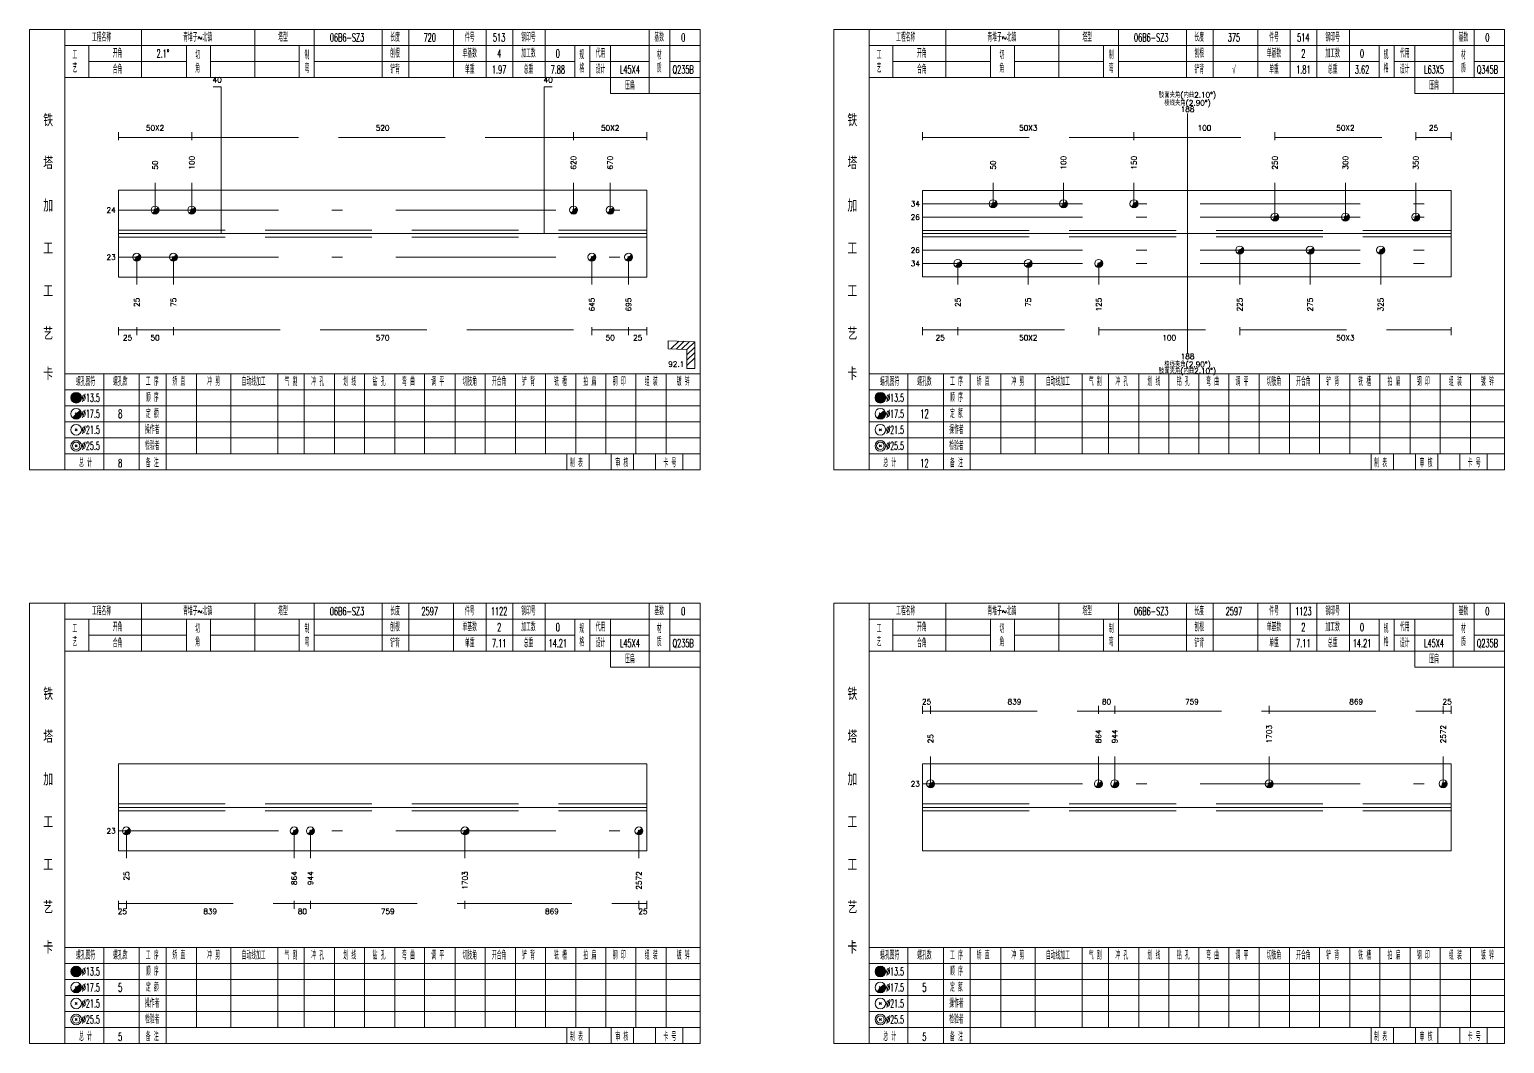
# Model space of a CAD drawing. Extents: x 0 to 30090, y 0 to 380.
# Drawn here: x 18988 to 19541, y 0 to 380 of the extents above; entities that cross this region are included whole.
import ezdxf
from ezdxf.enums import TextEntityAlignment as Align

# ---------------------------------------------------------------- set-up
doc = ezdxf.new("R2010")
doc.units = 0
doc.header["$LTSCALE"] = 20
doc.header["$MEASUREMENT"] = 0
for name, pattern in [('一点画线', [5.2, 3, -1, 0.2, -1]), ('制弯线', [5.9, 4, -0.5, 0.2, -0.5, 0.2, -0.5]), ('虚线', [2.75, 2, -0.75])]:
    doc.linetypes.add(name, pattern=pattern)
doc.layers.get('0').update_dxf_attribs({"linetype": 'CONTINUOUS', "lineweight": 25})
for name, color, linetype, lineweight in [('1', 7, 'CONTINUOUS', 25), ('2', 7, 'CONTINUOUS', 25), ('4', 7, 'CONTINUOUS', 25), ('5', 7, 'CONTINUOUS', 25)]:
    doc.layers.add(name, color=color, linetype=linetype, lineweight=lineweight)
doc.styles.get("Standard").update_dxf_attribs({"font": 'simplex', "width": 0.7, "bigfont": 'gbhzfs.shx'})

# ---------------------------------------------------------------- blocks, each defined once
blk = doc.blocks.new('孔17.5')
at = {"layer": '5', "color": 7, "linetype": 'Continuous', "lineweight": 13}
for p, q in [((-0.2, -0.2), (0.2, 0.2)), ((-0.2, 0.2), (0.2, -0.2))]:
    blk.add_line(p, q, dxfattribs=at)
blk.add_circle((0, 0), 1, dxfattribs=at)
for radius in [0.9, 0.8, 0.7, 0.6, 0.5, 0.4, 0.3, 0.2, 0.1]:
    blk.add_arc((0, 0), radius, 225, 45, dxfattribs=at)

msp = doc.modelspace()

# ---------------------------------------------------------------- linework, layer by layer
at = {"color": 190, "linetype": '制弯线', "lineweight": 13}
for q in [(19422.21, 348.5), (19422.21, 258.5)]:
    msp.add_line((19422.21, 303.5), q, dxfattribs=at)
at = {"color": 8, "linetype": '虚线', "lineweight": 9}
for p, q in [((19021.5, 338.5), (19021.5, 341.5)), ((19021.5, 339.5), (19049.01, 339.5)), ((19049.01, 338.5), (19049.01, 341.5)), ((19049.01, 338.5), (19049.01, 341.5)), ((19049.01, 339.5), (19192.09, 339.5)), ((19192.09, 338.5), (19192.09, 341.5)), ((19192.09, 338.5), (19192.09, 341.5)), ((19192.09, 339.5), (19219.6, 339.5)), ((19219.6, 338.5), (19219.6, 341.5)), ((19322.9, 338.5), (19322.9, 341.5)), ((19322.9, 339.5), (19402.14, 339.5)), ((19402.14, 338.5), (19402.14, 341.5)), ((19402.14, 338.5), (19402.14, 341.5)), ((19402.14, 339.5), (19454.97, 339.5)), ((19454.97, 338.5), (19454.97, 341.5)), ((19454.97, 338.5), (19454.97, 341.5)), ((19454.97, 339.5), (19507.79, 339.5)), ((19507.79, 338.5), (19507.79, 341.5)), ((19507.79, 338.5), (19507.79, 341.5)), ((19507.79, 339.5), (19521, 339.5)), ((19521, 338.5), (19521, 341.5)), ((19021.5, 268.5), (19021.5, 265.5)), ((19021.5, 267.5), (19028.38, 267.5)), ((19028.38, 268.5), (19028.38, 265.5)), ((19028.38, 268.5), (19028.38, 265.5)), ((19028.38, 267.5), (19042.14, 267.5)), ((19042.14, 268.5), (19042.14, 265.5)), ((19042.14, 268.5), (19042.14, 265.5)), ((19042.14, 267.5), (19198.96, 267.5)), ((19198.96, 268.5), (19198.96, 265.5)), ((19198.96, 268.5), (19198.96, 265.5)), ((19198.96, 267.5), (19212.72, 267.5)), ((19212.72, 268.5), (19212.72, 265.5)), ((19212.72, 268.5), (19212.72, 265.5)), ((19212.72, 267.5), (19219.6, 267.5)), ((19219.6, 268.5), (19219.6, 265.5)), ((19322.9, 268.5), (19322.9, 265.5)), ((19322.9, 267.5), (19336.11, 267.5)), ((19336.11, 268.5), (19336.11, 265.5)), ((19336.11, 268.5), (19336.11, 265.5)), ((19336.11, 267.5), (19388.93, 267.5)), ((19388.93, 268.5), (19388.93, 265.5)), ((19388.93, 268.5), (19388.93, 265.5)), ((19388.93, 267.5), (19441.76, 267.5)), ((19441.76, 268.5), (19441.76, 265.5)), ((19441.76, 268.5), (19441.76, 265.5)), ((19441.76, 267.5), (19521, 267.5)), ((19521, 268.5), (19521, 265.5)), ((19322.9, 123.5), (19322.9, 126.5)), ((19322.9, 124.5), (19325.9, 124.5)), ((19325.9, 123.5), (19325.9, 126.5)), ((19325.9, 123.5), (19325.9, 126.5)), ((19325.9, 124.5), (19388.81, 124.5)), ((19388.81, 123.5), (19388.81, 126.5)), ((19388.81, 123.5), (19388.81, 126.5)), ((19388.81, 124.5), (19394.91, 124.5)), ((19394.91, 123.5), (19394.91, 126.5)), ((19394.91, 123.5), (19394.91, 126.5)), ((19394.91, 124.5), (19452.81, 124.5)), ((19452.81, 123.5), (19452.81, 126.5)), ((19452.81, 123.5), (19452.81, 126.5)), ((19452.81, 124.5), (19518, 124.5)), ((19518, 123.5), (19518, 126.5)), ((19518, 123.5), (19518, 126.5)), ((19518, 124.5), (19521, 124.5)), ((19521, 123.5), (19521, 126.5)), ((19021.5, 53.5), (19021.5, 50.5)), ((19021.5, 52.5), (19024.5, 52.5)), ((19024.5, 53.5), (19024.5, 50.5)), ((19024.5, 53.5), (19024.5, 50.5)), ((19024.5, 52.5), (19087.41, 52.5)), ((19087.41, 53.5), (19087.41, 50.5)), ((19087.41, 53.5), (19087.41, 50.5)), ((19087.41, 52.5), (19093.51, 52.5)), ((19093.51, 53.5), (19093.51, 50.5)), ((19093.51, 53.5), (19093.51, 50.5)), ((19093.51, 52.5), (19151.41, 52.5)), ((19151.41, 53.5), (19151.41, 50.5)), ((19151.41, 53.5), (19151.41, 50.5)), ((19151.41, 52.5), (19216.6, 52.5)), ((19216.6, 53.5), (19216.6, 50.5)), ((19216.6, 53.5), (19216.6, 50.5)), ((19216.6, 52.5), (19219.6, 52.5)), ((19219.6, 53.5), (19219.6, 50.5))]:
    msp.add_line(p, q, dxfattribs=at)
at = {"color": 7, "linetype": 'Continuous', "lineweight": 13}
for p, q in [((19035.26, 312.33), (19035.26, 322.5)), ((19049.01, 312.33), (19049.01, 322.5)), ((19192.09, 312.33), (19192.09, 322.5)), ((19205.84, 312.33), (19205.84, 322.5)), ((19349.31, 314.69), (19349.31, 322.5)), ((19375.73, 314.69), (19375.73, 322.5)), ((19402.14, 314.69), (19402.14, 322.5)), ((19454.97, 309.69), (19454.97, 322.5)), ((19481.38, 309.69), (19481.38, 322.5)), ((19507.79, 309.69), (19507.79, 322.5)), ((19028.38, 294.67), (19028.38, 284.5)), ((19042.14, 294.67), (19042.14, 284.5)), ((19198.96, 294.67), (19198.96, 284.5)), ((19212.72, 294.67), (19212.72, 284.5)), ((19441.76, 297.31), (19441.76, 284.5)), ((19468.17, 297.31), (19468.17, 284.5)), ((19494.59, 297.31), (19494.59, 284.5)), ((19336.11, 292.31), (19336.11, 284.5)), ((19362.52, 292.31), (19362.52, 284.5)), ((19388.93, 292.31), (19388.93, 284.5)), ((19325.9, 97.33), (19325.9, 107.5)), ((19388.81, 97.33), (19388.81, 107.5)), ((19394.91, 97.33), (19394.91, 107.5)), ((19452.81, 97.33), (19452.81, 107.5)), ((19518, 97.33), (19518, 107.5)), ((19024.5, 79.67), (19024.5, 69.5)), ((19087.41, 79.67), (19087.41, 69.5)), ((19093.51, 79.67), (19093.51, 69.5)), ((19151.41, 79.67), (19151.41, 69.5)), ((19216.6, 79.67), (19216.6, 69.5))]:
    msp.add_line(p, q, dxfattribs=at)
at = {"color": 7, "linetype": 'Continuous', "lineweight": 18}
for p, q in [((19021.5, 319.83), (19021.5, 287.17)), ((19021.5, 319.83), (19219.6, 319.83)), ((19219.6, 319.83), (19219.6, 287.17)), ((19322.9, 319.69), (19322.9, 287.31)), ((19322.9, 319.69), (19521, 319.69)), ((19521, 319.69), (19521, 287.31)), ((19021.5, 303.5), (19219.6, 303.5)), ((19322.9, 303.5), (19521, 303.5)), ((19021.5, 104.83), (19021.5, 72.17)), ((19021.5, 104.83), (19219.6, 104.83)), ((19219.6, 104.83), (19219.6, 72.17)), ((19322.9, 104.83), (19322.9, 72.17)), ((19322.9, 104.83), (19521, 104.83)), ((19521, 104.83), (19521, 72.17)), ((19021.5, 88.5), (19219.6, 88.5)), ((19322.9, 88.5), (19521, 88.5))]:
    msp.add_line(p, q, dxfattribs=at)
at = {"color": 3, "linetype": '一点画线', "lineweight": 13}
for p, q in [((19021.5, 312.33), (19219.6, 312.33)), ((19322.9, 314.69), (19521, 314.69)), ((19322.9, 309.69), (19521, 309.69)), ((19021.5, 294.67), (19219.6, 294.67)), ((19322.9, 297.31), (19521, 297.31)), ((19322.9, 292.31), (19521, 292.31)), ((19322.9, 97.33), (19521, 97.33)), ((19021.5, 79.67), (19219.6, 79.67))]:
    msp.add_line(p, q, dxfattribs=at)
at = {"color": 1, "linetype": '虚线', "lineweight": 18}
for p, q in [((19021.5, 304.83), (19219.6, 304.83)), ((19322.9, 304.69), (19521, 304.69)), ((19021.5, 302.17), (19219.6, 302.17)), ((19322.9, 302.31), (19521, 302.31)), ((19021.5, 89.83), (19219.6, 89.83)), ((19322.9, 89.83), (19521, 89.83)), ((19021.5, 87.17), (19219.6, 87.17)), ((19322.9, 87.17), (19521, 87.17))]:
    msp.add_line(p, q, dxfattribs=at)
at = {"layer": '1', "color": 7, "linetype": 'Continuous', "lineweight": 18}
for p, q in [((19021.5, 287.17), (19219.6, 287.17)), ((19322.9, 287.31), (19521, 287.31)), ((19021.5, 72.17), (19219.6, 72.17)), ((19322.9, 72.17), (19521, 72.17))]:
    msp.add_line(p, q, dxfattribs=at)
at = {"layer": '2', "color": 7, "linetype": 'Continuous', "lineweight": 13}
for p, q in [((19060.02, 358.5), (19057.02, 358.5)), ((19060.02, 303.5), (19060.02, 358.5)), ((19181.08, 303.5), (19181.08, 358.5)), ((19181.08, 358.5), (19184.08, 358.5)), ((19227.61, 263.37), (19227.5, 260.37)), ((19227.5, 260.37), (19234.6, 260.11)), ((19237.6, 263), (19227.61, 263.37)), ((19228.6, 260.33), (19231.6, 263.22)), ((19230.6, 260.25), (19233.6, 263.15)), ((19232.6, 260.18), (19235.6, 263.07)), ((19234.6, 260.11), (19237.6, 263)), ((19234.6, 258.11), (19237.6, 261)), ((19234.6, 260.11), (19234.6, 253)), ((19237.6, 253), (19237.6, 263)), ((19234.6, 256.11), (19237.6, 259)), ((19234.6, 254.11), (19237.6, 257)), ((19234.6, 253), (19237.6, 253))]:
    msp.add_line(p, q, dxfattribs=at)
at = {"layer": '4', "color": 1, "linetype": 'Continuous', "lineweight": 18}
for p, q in [((19001.5, 215), (19001.5, 380)), ((19030.2, 362), (19030.2, 380)), ((19072.6, 362), (19072.6, 380)), ((19094.9, 362), (19094.9, 380)), ((19120.4, 362), (19120.4, 380)), ((19130.4, 362), (19130.4, 380)), ((19147.1, 362), (19147.1, 380)), ((19159.3, 362), (19159.3, 380)), ((19169.3, 362), (19169.3, 380)), ((19181.5, 362), (19181.5, 380)), ((19220.4, 356), (19220.4, 380)), ((19228.2, 362), (19228.2, 380)), ((19302.9, 215), (19302.9, 380)), ((19331.6, 362), (19331.6, 380)), ((19374, 362), (19374, 380)), ((19396.3, 362), (19396.3, 380)), ((19421.8, 362), (19421.8, 380)), ((19431.8, 362), (19431.8, 380)), ((19448.5, 362), (19448.5, 380)), ((19460.7, 362), (19460.7, 380)), ((19470.7, 362), (19470.7, 380)), ((19482.9, 362), (19482.9, 380)), ((19521.8, 356), (19521.8, 380)), ((19529.6, 362), (19529.6, 380)), ((19001.5, 374), (19239.6, 374)), ((19010.4, 362), (19010.4, 374)), ((19047, 362), (19047, 374)), ((19056, 362), (19056, 374)), ((19089.3, 362), (19089.3, 374)), ((19192.6, 362), (19192.6, 374)), ((19198.2, 362), (19198.2, 374)), ((19206, 356), (19206, 374)), ((19302.9, 374), (19541, 374)), ((19311.8, 362), (19311.8, 374)), ((19348.4, 362), (19348.4, 374)), ((19357.4, 362), (19357.4, 374)), ((19390.7, 362), (19390.7, 374)), ((19494, 362), (19494, 374)), ((19499.6, 362), (19499.6, 374)), ((19507.4, 356), (19507.4, 374)), ((19010.4, 368), (19047, 368)), ((19056, 368), (19089.3, 368)), ((19094.9, 368), (19192.6, 368)), ((19198.2, 368), (19220.4, 368)), ((19228.2, 368), (19239.6, 368)), ((19311.8, 368), (19348.4, 368)), ((19357.4, 368), (19390.7, 368)), ((19396.3, 368), (19494, 368)), ((19499.6, 368), (19521.8, 368)), ((19529.6, 368), (19541, 368)), ((19001.5, 362), (19239.6, 362)), ((19302.9, 362), (19541, 362)), ((19206, 356), (19239.6, 356)), ((19507.4, 356), (19541, 356)), ((19001.5, 251), (19239.6, 251)), ((19016, 215), (19016, 251)), ((19029.3, 215), (19029.3, 251)), ((19039.4, 215), (19039.4, 251)), ((19050.8, 221), (19050.8, 251)), ((19063.7, 221), (19063.7, 251)), ((19081.3, 221), (19081.3, 251)), ((19091.2, 221), (19091.2, 251)), ((19102.5, 221), (19102.5, 251)), ((19113.8, 221), (19113.8, 251)), ((19125.1, 221), (19125.1, 251)), ((19136.3, 221), (19136.3, 251)), ((19147.7, 221), (19147.7, 251)), ((19159, 221), (19159, 251)), ((19170.3, 221), (19170.3, 251)), ((19181.6, 221), (19181.6, 251)), ((19192.9, 221), (19192.9, 251)), ((19204.2, 221), (19204.2, 251)), ((19215.5, 221), (19215.5, 251)), ((19226.8, 221), (19226.8, 251)), ((19302.9, 251), (19541, 251)), ((19317.4, 215), (19317.4, 251)), ((19330.7, 215), (19330.7, 251)), ((19340.8, 215), (19340.8, 251)), ((19352.2, 221), (19352.2, 251)), ((19365.1, 221), (19365.1, 251)), ((19382.7, 221), (19382.7, 251)), ((19392.6, 221), (19392.6, 251)), ((19403.9, 221), (19403.9, 251)), ((19415.2, 221), (19415.2, 251)), ((19426.5, 221), (19426.5, 251)), ((19437.7, 221), (19437.7, 251)), ((19449.1, 221), (19449.1, 251)), ((19460.4, 221), (19460.4, 251)), ((19471.7, 221), (19471.7, 251)), ((19483, 221), (19483, 251)), ((19494.3, 221), (19494.3, 251)), ((19505.6, 221), (19505.6, 251)), ((19516.9, 221), (19516.9, 251)), ((19528.2, 221), (19528.2, 251)), ((19001.5, 245), (19239.6, 245)), ((19302.9, 245), (19541, 245)), ((19001.5, 239), (19239.6, 239)), ((19302.9, 239), (19541, 239)), ((19001.5, 233), (19239.6, 233)), ((19302.9, 233), (19541, 233)), ((19001.5, 227), (19239.6, 227)), ((19302.9, 227), (19541, 227)), ((19001.5, 221), (19239.6, 221)), ((19189.6, 215), (19189.6, 221)), ((19198, 215), (19198, 221)), ((19206.2, 215), (19206.2, 221)), ((19214.6, 215), (19214.6, 221)), ((19222.8, 215), (19222.8, 221)), ((19233.1, 215), (19233.1, 221)), ((19302.9, 221), (19541, 221)), ((19491, 215), (19491, 221)), ((19499.4, 215), (19499.4, 221)), ((19507.6, 215), (19507.6, 221)), ((19516, 215), (19516, 221)), ((19524.2, 215), (19524.2, 221)), ((19534.5, 215), (19534.5, 221)), ((19001.5, 0), (19001.5, 165)), ((19030.2, 147), (19030.2, 165)), ((19072.6, 147), (19072.6, 165)), ((19094.9, 147), (19094.9, 165)), ((19120.4, 147), (19120.4, 165)), ((19130.4, 147), (19130.4, 165)), ((19147.1, 147), (19147.1, 165)), ((19159.3, 147), (19159.3, 165)), ((19169.3, 147), (19169.3, 165)), ((19181.5, 147), (19181.5, 165)), ((19220.4, 141), (19220.4, 165)), ((19228.2, 147), (19228.2, 165)), ((19302.9, 0), (19302.9, 165)), ((19331.6, 147), (19331.6, 165)), ((19374, 147), (19374, 165)), ((19396.3, 147), (19396.3, 165)), ((19421.8, 147), (19421.8, 165)), ((19431.8, 147), (19431.8, 165)), ((19448.5, 147), (19448.5, 165)), ((19460.7, 147), (19460.7, 165)), ((19470.7, 147), (19470.7, 165)), ((19482.9, 147), (19482.9, 165)), ((19521.8, 141), (19521.8, 165)), ((19529.6, 147), (19529.6, 165)), ((19001.5, 159), (19239.6, 159)), ((19010.4, 147), (19010.4, 159)), ((19047, 147), (19047, 159)), ((19056, 147), (19056, 159)), ((19089.3, 147), (19089.3, 159)), ((19192.6, 147), (19192.6, 159)), ((19198.2, 147), (19198.2, 159)), ((19206, 141), (19206, 159)), ((19302.9, 159), (19541, 159)), ((19311.8, 147), (19311.8, 159)), ((19348.4, 147), (19348.4, 159)), ((19357.4, 147), (19357.4, 159)), ((19390.7, 147), (19390.7, 159)), ((19494, 147), (19494, 159)), ((19499.6, 147), (19499.6, 159)), ((19507.4, 141), (19507.4, 159)), ((19010.4, 153), (19047, 153)), ((19056, 153), (19089.3, 153)), ((19094.9, 153), (19192.6, 153)), ((19198.2, 153), (19220.4, 153)), ((19228.2, 153), (19239.6, 153)), ((19311.8, 153), (19348.4, 153)), ((19357.4, 153), (19390.7, 153)), ((19396.3, 153), (19494, 153)), ((19499.6, 153), (19521.8, 153)), ((19529.6, 153), (19541, 153)), ((19001.5, 147), (19239.6, 147)), ((19302.9, 147), (19541, 147)), ((19206, 141), (19239.6, 141)), ((19507.4, 141), (19541, 141)), ((19001.5, 36), (19239.6, 36)), ((19016, 0), (19016, 36)), ((19029.3, 0), (19029.3, 36)), ((19039.4, 0), (19039.4, 36)), ((19050.8, 6), (19050.8, 36)), ((19063.7, 6), (19063.7, 36)), ((19081.3, 6), (19081.3, 36)), ((19091.2, 6), (19091.2, 36)), ((19102.5, 6), (19102.5, 36)), ((19113.8, 6), (19113.8, 36)), ((19125.1, 6), (19125.1, 36)), ((19136.3, 6), (19136.3, 36)), ((19147.7, 6), (19147.7, 36)), ((19159, 6), (19159, 36)), ((19170.3, 6), (19170.3, 36)), ((19181.6, 6), (19181.6, 36)), ((19192.9, 6), (19192.9, 36)), ((19204.2, 6), (19204.2, 36)), ((19215.5, 6), (19215.5, 36)), ((19226.8, 6), (19226.8, 36)), ((19302.9, 36), (19541, 36)), ((19317.4, 0), (19317.4, 36)), ((19330.7, 0), (19330.7, 36)), ((19340.8, 0), (19340.8, 36)), ((19352.2, 6), (19352.2, 36)), ((19365.1, 6), (19365.1, 36)), ((19382.7, 6), (19382.7, 36)), ((19392.6, 6), (19392.6, 36)), ((19403.9, 6), (19403.9, 36)), ((19415.2, 6), (19415.2, 36)), ((19426.5, 6), (19426.5, 36)), ((19437.7, 6), (19437.7, 36)), ((19449.1, 6), (19449.1, 36)), ((19460.4, 6), (19460.4, 36)), ((19471.7, 6), (19471.7, 36)), ((19483, 6), (19483, 36)), ((19494.3, 6), (19494.3, 36)), ((19505.6, 6), (19505.6, 36)), ((19516.9, 6), (19516.9, 36)), ((19528.2, 6), (19528.2, 36)), ((19001.5, 30), (19239.6, 30)), ((19302.9, 30), (19541, 30)), ((19001.5, 24), (19239.6, 24)), ((19302.9, 24), (19541, 24)), ((19001.5, 18), (19239.6, 18)), ((19302.9, 18), (19541, 18)), ((19001.5, 12), (19239.6, 12)), ((19302.9, 12), (19541, 12)), ((19001.5, 6), (19239.6, 6)), ((19189.6, 0), (19189.6, 6)), ((19198, 0), (19198, 6)), ((19206.2, 0), (19206.2, 6)), ((19214.6, 0), (19214.6, 6)), ((19222.8, 0), (19222.8, 6)), ((19233.1, 0), (19233.1, 6)), ((19302.9, 6), (19541, 6)), ((19491, 0), (19491, 6)), ((19499.4, 0), (19499.4, 6)), ((19507.6, 0), (19507.6, 6)), ((19516, 0), (19516, 6)), ((19524.2, 0), (19524.2, 6)), ((19534.5, 0), (19534.5, 6))]:
    msp.add_line(p, q, dxfattribs=at)
at = {"layer": '4', "color": 7, "linetype": 'Continuous', "lineweight": 13}
for p, q in [((19005.5, 241.8), (19005.9, 242.2)), ((19005.9, 241.8), (19005.5, 242.2)), ((19306.9, 241.8), (19307.3, 242.2)), ((19307.3, 241.8), (19306.9, 242.2)), ((19005.3, 235.6), (19006.1, 236.4)), ((19005.3, 236.4), (19006.1, 235.6)), ((19306.7, 235.6), (19307.5, 236.4)), ((19306.7, 236.4), (19307.5, 235.6)), ((19005.3, 229.6), (19006.1, 230.4)), ((19005.3, 230.4), (19006.1, 229.6)), ((19306.7, 229.6), (19307.5, 230.4)), ((19306.7, 230.4), (19307.5, 229.6)), ((19005.3, 223.6), (19006.1, 224.4)), ((19005.3, 224.4), (19006.1, 223.6)), ((19306.7, 223.6), (19307.5, 224.4)), ((19306.7, 224.4), (19307.5, 223.6)), ((19005.5, 26.8), (19005.9, 27.2)), ((19005.9, 26.8), (19005.5, 27.2)), ((19306.9, 26.8), (19307.3, 27.2)), ((19307.3, 26.8), (19306.9, 27.2)), ((19005.3, 20.6), (19006.1, 21.4)), ((19005.3, 21.4), (19006.1, 20.6)), ((19306.7, 20.6), (19307.5, 21.4)), ((19306.7, 21.4), (19307.5, 20.6)), ((19005.3, 14.6), (19006.1, 15.4)), ((19005.3, 15.4), (19006.1, 14.6)), ((19306.7, 14.6), (19307.5, 15.4)), ((19306.7, 15.4), (19307.5, 14.6)), ((19005.3, 8.6), (19006.1, 9.4)), ((19005.3, 9.4), (19006.1, 8.6)), ((19306.7, 8.6), (19307.5, 9.4)), ((19306.7, 9.4), (19307.5, 8.6))]:
    msp.add_line(p, q, dxfattribs=at)
at = {"layer": '4', "color": 1, "linetype": 'Continuous', "lineweight": 18}
for points in [[(18988.2, 380), (18988.2, 215), (19239.6, 215), (19239.6, 380)], [(19289.6, 380), (19289.6, 215), (19541, 215), (19541, 380)], [(18988.2, 165), (18988.2, 0), (19239.6, 0), (19239.6, 165)], [(19289.6, 165), (19289.6, 0), (19541, 0), (19541, 165)]]:
    msp.add_lwpolyline(points, close=True, dxfattribs=at)
at = {"layer": '4', "color": 7, "linetype": 'Continuous', "lineweight": 13}
for centre, radius in [((19005.7, 242), 2), ((19005.7, 242), 1.8), ((19005.7, 242), 1.6), ((19005.7, 242), 1.4), ((19307.1, 242), 2), ((19307.1, 242), 1.8), ((19307.1, 242), 1.6), ((19307.1, 242), 1.4), ((19005.7, 236), 2), ((19005.7, 242), 1.2), ((19005.7, 242), 1), ((19005.7, 242), 0.8), ((19005.7, 242), 0.6), ((19005.7, 242), 0.4), ((19005.7, 242), 0.2), ((19307.1, 236), 2), ((19307.1, 242), 1.2), ((19307.1, 242), 1), ((19307.1, 242), 0.8), ((19307.1, 242), 0.6), ((19307.1, 242), 0.4), ((19307.1, 242), 0.2), ((19005.7, 230), 2), ((19307.1, 230), 2), ((19005.7, 224), 2), ((19005.7, 224), 1.4), ((19307.1, 224), 2), ((19307.1, 224), 1.4), ((19005.7, 27), 2), ((19005.7, 27), 1.8), ((19005.7, 27), 1.6), ((19005.7, 27), 1.4), ((19005.7, 27), 1.2), ((19005.7, 27), 1), ((19005.7, 27), 0.8), ((19307.1, 27), 2), ((19307.1, 27), 1.8), ((19307.1, 27), 1.6), ((19307.1, 27), 1.4), ((19307.1, 27), 1.2), ((19307.1, 27), 1), ((19307.1, 27), 0.8), ((19005.7, 21), 2), ((19005.7, 27), 0.6), ((19005.7, 27), 0.4), ((19005.7, 27), 0.2), ((19307.1, 21), 2), ((19307.1, 27), 0.6), ((19307.1, 27), 0.4), ((19307.1, 27), 0.2), ((19005.7, 15), 2), ((19307.1, 15), 2), ((19005.7, 9), 2), ((19005.7, 9), 1.4), ((19307.1, 9), 2), ((19307.1, 9), 1.4)]:
    msp.add_circle(centre, radius, dxfattribs=at)
for centre, radius in [((19005.7, 236), 1.8), ((19005.7, 236), 1.6), ((19005.7, 236), 1.4), ((19005.7, 236), 1.2), ((19005.7, 236), 1), ((19005.7, 236), 0.8), ((19005.7, 236), 0.6), ((19005.7, 236), 0.4), ((19005.7, 236), 0.2), ((19307.1, 236), 1.8), ((19307.1, 236), 1.6), ((19307.1, 236), 1.4), ((19307.1, 236), 1.2), ((19307.1, 236), 1), ((19307.1, 236), 0.8), ((19307.1, 236), 0.6), ((19307.1, 236), 0.4), ((19307.1, 236), 0.2), ((19005.7, 21), 1.8), ((19005.7, 21), 1.6), ((19307.1, 21), 1.8), ((19307.1, 21), 1.6), ((19005.7, 21), 1.4), ((19005.7, 21), 1.2), ((19005.7, 21), 1), ((19005.7, 21), 0.8), ((19005.7, 21), 0.6), ((19005.7, 21), 0.4), ((19005.7, 21), 0.2), ((19307.1, 21), 1.4), ((19307.1, 21), 1.2), ((19307.1, 21), 1), ((19307.1, 21), 0.8), ((19307.1, 21), 0.6), ((19307.1, 21), 0.4), ((19307.1, 21), 0.2)]:
    msp.add_arc(centre, radius, 225, 45, dxfattribs=at)

# ---------------------------------------------------------------- block references
at = {"color": 7, "linetype": 'Continuous', "lineweight": 13, "xscale": 1.5, "yscale": 1.5, "zscale": 1.5}
for p in [(19349.31, 314.69), (19375.73, 314.69), (19402.14, 314.69), (19035.26, 312.33), (19049.01, 312.33), (19192.09, 312.33), (19205.84, 312.33), (19454.97, 309.69), (19481.38, 309.69), (19507.79, 309.69), (19325.9, 97.33), (19388.81, 97.33), (19394.91, 97.33), (19452.81, 97.33), (19518, 97.33)]:
    msp.add_blockref('孔17.5', p, dxfattribs=at)
at = {"layer": '1', "color": 7, "linetype": 'Continuous', "lineweight": 13, "xscale": 1.5, "yscale": 1.5, "zscale": 1.5}
for p in [(19441.76, 297.31), (19468.17, 297.31), (19494.59, 297.31), (19028.38, 294.67), (19042.14, 294.67), (19198.96, 294.67), (19212.72, 294.67), (19336.11, 292.31), (19362.52, 292.31), (19388.93, 292.31), (19024.5, 79.67), (19087.41, 79.67), (19093.51, 79.67), (19151.41, 79.67), (19216.6, 79.67)]:
    msp.add_blockref('孔17.5', p, dxfattribs=at)

# ---------------------------------------------------------------- texts
at = {"color": 7, "linetype": 'Continuous', "lineweight": 13}
for s, p in [('肢面夹角(内曲2.10%%d)', (19422.21, 356.5)), ('188', (19422.21, 258.5))]:
    msp.add_text(s, height=2, dxfattribs=at).set_placement(p, align=Align.TOP_CENTER)
for p in [(19422.21, 352.5), (19422.21, 254.5)]:
    msp.add_text('棱线夹角(2.90%%d)', height=2, dxfattribs=at).set_placement(p, align=Align.MIDDLE_CENTER)
for s, p in [('188', (19422.21, 348.5)), ('肢面夹角(内曲2.10%%d)', (19422.21, 250.5))]:
    msp.add_text(s, height=2, dxfattribs=at).set_placement(p, align=Align.BOTTOM_CENTER)
at = {"color": 8, "linetype": 'Continuous', "lineweight": 9}
for s, p in [('50X2', (19035.26, 341.5)), ('520', (19120.55, 341.5)), ('50X2', (19205.84, 341.5)), ('50X3', (19362.52, 341.5)), ('100', (19428.55, 341.5)), ('50X2', (19481.38, 341.5)), ('25', (19514.4, 341.5)), ('25', (19324.4, 126.5)), ('839', (19357.35, 126.5)), ('80', (19391.86, 126.5)), ('759', (19423.86, 126.5)), ('869', (19485.4, 126.5)), ('25', (19519.5, 126.5))]:
    msp.add_text(s, height=2, dxfattribs=at).set_placement(p, align=Align.BOTTOM_CENTER)
at = {"color": 7, "linetype": 'Continuous', "lineweight": 13}
for s, p in [('100', (19049.01, 327.5)), ('620', (19192.09, 327.5)), ('670', (19205.84, 327.5)), ('100', (19375.73, 327.5)), ('150', (19402.14, 327.5)), ('250', (19454.97, 327.5)), ('300', (19481.38, 327.5)), ('350', (19507.79, 327.5)), ('50', (19035.26, 327.5)), ('50', (19349.31, 327.5)), ('864', (19388.81, 112.5)), ('944', (19394.91, 112.5)), ('1703', (19452.81, 112.5)), ('2572', (19518, 112.5)), ('25', (19325.9, 112.5))]:
    msp.add_text(s, height=2, rotation=90, dxfattribs=at).set_placement(p, align=Align.MIDDLE_LEFT)
for s, p in [('34', (19321.9, 314.69)), ('24', (19020.5, 312.33)), ('26', (19321.9, 309.69)), ('23', (19020.5, 294.67)), ('26', (19321.9, 297.31)), ('34', (19321.9, 292.31)), ('23', (19321.9, 97.33)), ('23', (19020.5, 79.67))]:
    msp.add_text(s, height=2, dxfattribs=at).set_placement(p, align=Align.MIDDLE_RIGHT)
at = {"color": 8, "linetype": 'Continuous', "lineweight": 9}
for s, p in [('25', (19024.94, 265.5)), ('50', (19035.26, 265.5)), ('570', (19120.55, 265.5)), ('50', (19205.84, 265.5)), ('25', (19216.16, 265.5)), ('25', (19329.5, 265.5)), ('50X2', (19362.52, 265.5)), ('100', (19415.35, 265.5)), ('50X3', (19481.38, 265.5)), ('25', (19023, 50.5)), ('839', (19055.95, 50.5)), ('80', (19090.46, 50.5)), ('759', (19122.46, 50.5)), ('869', (19184, 50.5)), ('25', (19218.1, 50.5))]:
    msp.add_text(s, height=2, dxfattribs=at).set_placement(p, align=Align.TOP_CENTER)
at = {"layer": '1', "color": 7, "linetype": 'Continuous', "lineweight": 13}
for s, p in [('25', (19028.38, 279.5)), ('75', (19042.14, 279.5)), ('645', (19198.96, 279.5)), ('695', (19212.72, 279.5)), ('25', (19336.11, 279.5)), ('75', (19362.52, 279.5)), ('125', (19388.93, 279.5)), ('225', (19441.76, 279.5)), ('275', (19468.17, 279.5)), ('325', (19494.59, 279.5)), ('25', (19024.5, 64.5)), ('864', (19087.41, 64.5)), ('944', (19093.51, 64.5)), ('1703', (19151.41, 64.5)), ('2572', (19216.6, 64.5))]:
    msp.add_text(s, height=2, rotation=90, dxfattribs=at).set_placement(p, align=Align.MIDDLE_RIGHT)
at = {"layer": '2', "color": 7, "linetype": 'Continuous', "lineweight": 13}
for p in [(19058.52, 359.5), (19182.58, 359.5)]:
    msp.add_text('40', height=2, dxfattribs=at).set_placement(p, align=Align.BOTTOM_CENTER)
msp.add_text('92.1', height=2, dxfattribs=at).set_placement((19233.6, 253), align=Align.BOTTOM_RIGHT)
at = {"layer": '4', "color": 1, "linetype": 'Continuous', "lineweight": 13}
for s, height, width, p in [('工程名称', 3, 0.6, (19015.2, 377)), ('青堆子~北镇', 3, 0.6, (19051.2, 377)), ('塔型', 3, 0.6, (19083.2, 377)), ('06B6-SZ3', 3, 0.6, (19107.2, 377)), ('长度', 3, 0.6, (19125.2, 377)), ('720', 3, 0.6, (19138.2, 377)), ('件号', 3, 0.6, (19153.2, 377)), ('513', 3, 0.6, (19164.2, 377)), ('钢印号', 3, 0.6, (19175.2, 377)), ('基数', 3, 0.6, (19224.2, 377)), ('0', 3, 0.6, (19233.2, 377)), ('工程名称', 3, 0.6, (19316.6, 377)), ('青堆子~北镇', 3, 0.6, (19352.6, 377)), ('塔型', 3, 0.6, (19384.6, 377)), ('06B6-SZ3', 3, 0.6, (19408.6, 377)), ('长度', 3, 0.6, (19426.6, 377)), ('375', 3, 0.6, (19439.6, 377)), ('件号', 3, 0.6, (19454.6, 377)), ('514', 3, 0.6, (19465.6, 377)), ('钢印号', 3, 0.6, (19476.6, 377)), ('基数', 3, 0.6, (19525.6, 377)), ('0', 3, 0.6, (19534.6, 377)), ('工', 3, 0.6, (19005.2, 370.4)), ('开角', 3, 0.6, (19021.2, 371)), ('2.1%%d', 3, 0.6, (19038.2, 371)), ('切', 3, 0.6, (19051.2, 370.4)), ('制', 3, 0.6, (19092.2, 370.4)), ('刨根', 3, 0.6, (19125.2, 371)), ('单基数', 3, 0.6, (19153.2, 371)), ('4', 3, 0.6, (19164.2, 371)), ('加工数', 3, 0.6, (19175.2, 371)), ('0', 3, 0.6, (19186.2, 371)), ('规', 3, 0.6, (19195.2, 370.4)), ('代用', 3, 0.6, (19202.2, 371)), ('材', 3, 0.6, (19224.2, 370.4)), ('工', 3, 0.6, (19306.6, 370.4)), ('开角', 3, 0.6, (19322.6, 371)), ('切', 3, 0.6, (19352.6, 370.4)), ('制', 3, 0.6, (19393.6, 370.4)), ('刨根', 3, 0.6, (19426.6, 371)), ('单基数', 3, 0.6, (19454.6, 371)), ('2', 3, 0.6, (19465.6, 371)), ('加工数', 3, 0.6, (19476.6, 371)), ('0', 3, 0.6, (19487.6, 371)), ('规', 3, 0.6, (19496.6, 370.4)), ('代用', 3, 0.6, (19503.6, 371)), ('材', 3, 0.6, (19525.6, 370.4)), ('艺', 3, 0.6, (19005.2, 365.4)), ('合角', 3, 0.6, (19021.2, 365)), ('角', 3, 0.6, (19051.2, 365.4)), ('弯', 3, 0.6, (19092.2, 365.4)), ('铲背', 3, 0.6, (19125.2, 365)), ('单重', 3, 0.6, (19153.2, 365)), ('1.97', 3, 0.6, (19164.2, 365)), ('总重', 3, 0.6, (19175.2, 365)), ('7.88', 3, 0.6, (19186.2, 365)), ('格', 3, 0.6, (19195.2, 365.4)), ('设计', 3, 0.6, (19202.2, 365)), ('L45X4', 3, 0.6, (19213.2, 365)), ('质', 3, 0.6, (19224.2, 365.4)), ('Q235B', 3, 0.6, (19233.2, 365)), ('艺', 3, 0.6, (19306.6, 365.4)), ('合角', 3, 0.6, (19322.6, 365)), ('角', 3, 0.6, (19352.6, 365.4)), ('弯', 3, 0.6, (19393.6, 365.4)), ('铲背', 3, 0.6, (19426.6, 365)), ('√', 3, 0.6, (19439.6, 365)), ('单重', 3, 0.6, (19454.6, 365)), ('1.81', 3, 0.6, (19465.6, 365)), ('总重', 3, 0.6, (19476.6, 365)), ('3.62', 3, 0.6, (19487.6, 365)), ('格', 3, 0.6, (19496.6, 365.4)), ('设计', 3, 0.6, (19503.6, 365)), ('L63X5', 3, 0.6, (19514.6, 365)), ('质', 3, 0.6, (19525.6, 365.4)), ('Q345B', 3, 0.6, (19534.6, 365)), ('压扁', 3, 0.6, (19213.2, 359)), ('压扁', 3, 0.6, (19514.6, 359)), ('铁', 4.6, 0.8, (18995.2, 346)), ('铁', 4.6, 0.8, (19296.6, 346)), ('塔', 4.6, 0.8, (18995.2, 330)), ('塔', 4.6, 0.8, (19296.6, 330)), ('加', 4.6, 0.8, (18995.2, 314)), ('加', 4.6, 0.8, (19296.6, 314)), ('工', 4.6, 0.8, (18995.2, 298)), ('工', 4.6, 0.8, (19296.6, 298)), ('工', 4.6, 0.8, (18995.2, 282)), ('工', 4.6, 0.8, (19296.6, 282)), ('艺', 4.6, 0.8, (18995.2, 266)), ('艺', 4.6, 0.8, (19296.6, 266)), ('卡', 4.6, 0.8, (18995.2, 251)), ('螺孔图符', 3, 0.6, (19009.2, 248)), ('螺孔数', 3, 0.6, (19022.2, 248)), ('工 序', 3, 0.6, (19034.2, 248)), ('矫 直', 3, 0.6, (19044.2, 248)), ('冲 剪', 3, 0.6, (19057.2, 248)), ('自动线加工', 3, 0.6, (19072.2, 248)), ('气 割', 3, 0.6, (19086.2, 248)), ('冲 孔', 3, 0.6, (19096.2, 248)), ('划 线', 3, 0.6, (19108.2, 248)), ('钻 孔', 3, 0.6, (19119.2, 248)), ('弯 曲', 3, 0.6, (19130.2, 248)), ('调 平', 3, 0.6, (19141.2, 248)), ('切肢角', 3, 0.6, (19153.2, 248)), ('开合角', 3, 0.6, (19164.2, 248)), ('铲 背', 3, 0.6, (19175.2, 248)), ('铣 槽', 3, 0.6, (19187.2, 248)), ('拍 扁', 3, 0.6, (19198.2, 248)), ('钢 印', 3, 0.6, (19209.2, 248)), ('组 装', 3, 0.6, (19221.2, 248)), ('镀 锌', 3, 0.6, (19233.2, 248)), ('卡', 4.6, 0.8, (19296.6, 251)), ('螺孔图符', 3, 0.6, (19310.6, 248)), ('螺孔数', 3, 0.6, (19323.6, 248)), ('工 序', 3, 0.6, (19335.6, 248)), ('矫 直', 3, 0.6, (19345.6, 248)), ('冲 剪', 3, 0.6, (19358.6, 248)), ('自动线加工', 3, 0.6, (19373.6, 248)), ('气 割', 3, 0.6, (19387.6, 248)), ('冲 孔', 3, 0.6, (19397.6, 248)), ('划 线', 3, 0.6, (19409.6, 248)), ('钻 孔', 3, 0.6, (19420.6, 248)), ('弯 曲', 3, 0.6, (19431.6, 248)), ('调 平', 3, 0.6, (19442.6, 248)), ('切肢角', 3, 0.6, (19454.6, 248)), ('开合角', 3, 0.6, (19465.6, 248)), ('铲 背', 3, 0.6, (19476.6, 248)), ('铣 槽', 3, 0.6, (19488.6, 248)), ('拍 扁', 3, 0.6, (19499.6, 248)), ('钢 印', 3, 0.6, (19510.6, 248)), ('组 装', 3, 0.6, (19522.6, 248)), ('镀 锌', 3, 0.6, (19534.6, 248)), ('%%C13.5', 3, 0.5, (19011.2, 242)), ('顺 序', 3, 0.6, (19034.2, 242)), ('%%C13.5', 3, 0.5, (19312.6, 242)), ('顺 序', 3, 0.6, (19335.6, 242)), ('定 额', 3, 0.6, (19034.2, 236)), ('定 额', 3, 0.6, (19335.6, 236)), ('%%C17.5', 3, 0.5, (19011.2, 236)), ('8', 3.2, 0.6, (19022.2, 236)), ('%%C17.5', 3, 0.5, (19312.6, 236)), ('12', 3.2, 0.6, (19323.6, 236)), ('%%C21.5', 3, 0.5, (19011.2, 230)), ('操作者', 3, 0.6, (19034.2, 230)), ('%%C21.5', 3, 0.5, (19312.6, 230)), ('操作者', 3, 0.6, (19335.6, 230)), ('%%C25.5', 3, 0.5, (19011.2, 224)), ('检验者', 3, 0.6, (19034.2, 224)), ('%%C25.5', 3, 0.5, (19312.6, 224)), ('检验者', 3, 0.6, (19335.6, 224)), ('总 计', 3, 0.6, (19009.2, 217.5)), ('8', 3, 0.6, (19022.2, 217.5)), ('备 注', 3, 0.6, (19034.2, 217.5)), ('制 表', 3, 0.6, (19193.2, 217.5)), ('审 核', 3, 0.6, (19210.2, 217.5)), ('卡 号', 3, 0.6, (19228.2, 217.5)), ('总 计', 3, 0.6, (19310.6, 217.5)), ('12', 3, 0.6, (19323.6, 217.5)), ('备 注', 3, 0.6, (19335.6, 217.5)), ('制 表', 3, 0.6, (19494.6, 217.5)), ('审 核', 3, 0.6, (19511.6, 217.5)), ('卡 号', 3, 0.6, (19529.6, 217.5)), ('工程名称', 3, 0.6, (19015.2, 162)), ('青堆子~北镇', 3, 0.6, (19051.2, 162)), ('塔型', 3, 0.6, (19083.2, 162)), ('06B6-SZ3', 3, 0.6, (19107.2, 162)), ('长度', 3, 0.6, (19125.2, 162)), ('2597', 3, 0.6, (19138.2, 162)), ('件号', 3, 0.6, (19153.2, 162)), ('1122', 3, 0.6, (19164.2, 162)), ('钢印号', 3, 0.6, (19175.2, 162)), ('基数', 3, 0.6, (19224.2, 162)), ('0', 3, 0.6, (19233.2, 162)), ('工程名称', 3, 0.6, (19316.6, 162)), ('青堆子~北镇', 3, 0.6, (19352.6, 162)), ('塔型', 3, 0.6, (19384.6, 162)), ('06B6-SZ3', 3, 0.6, (19408.6, 162)), ('长度', 3, 0.6, (19426.6, 162)), ('2597', 3, 0.6, (19439.6, 162)), ('件号', 3, 0.6, (19454.6, 162)), ('1123', 3, 0.6, (19465.6, 162)), ('钢印号', 3, 0.6, (19476.6, 162)), ('基数', 3, 0.6, (19525.6, 162)), ('0', 3, 0.6, (19534.6, 162)), ('工', 3, 0.6, (19005.2, 155.4)), ('开角', 3, 0.6, (19021.2, 156)), ('切', 3, 0.6, (19051.2, 155.4)), ('制', 3, 0.6, (19092.2, 155.4)), ('刨根', 3, 0.6, (19125.2, 156)), ('单基数', 3, 0.6, (19153.2, 156)), ('2', 3, 0.6, (19164.2, 156)), ('加工数', 3, 0.6, (19175.2, 156)), ('0', 3, 0.6, (19186.2, 156)), ('规', 3, 0.6, (19195.2, 155.4)), ('代用', 3, 0.6, (19202.2, 156)), ('材', 3, 0.6, (19224.2, 155.4)), ('工', 3, 0.6, (19306.6, 155.4)), ('开角', 3, 0.6, (19322.6, 156)), ('切', 3, 0.6, (19352.6, 155.4)), ('制', 3, 0.6, (19393.6, 155.4)), ('刨根', 3, 0.6, (19426.6, 156)), ('单基数', 3, 0.6, (19454.6, 156)), ('2', 3, 0.6, (19465.6, 156)), ('加工数', 3, 0.6, (19476.6, 156)), ('0', 3, 0.6, (19487.6, 156)), ('规', 3, 0.6, (19496.6, 155.4)), ('代用', 3, 0.6, (19503.6, 156)), ('材', 3, 0.6, (19525.6, 155.4)), ('艺', 3, 0.6, (19005.2, 150.4)), ('合角', 3, 0.6, (19021.2, 150)), ('角', 3, 0.6, (19051.2, 150.4)), ('弯', 3, 0.6, (19092.2, 150.4)), ('铲背', 3, 0.6, (19125.2, 150)), ('单重', 3, 0.6, (19153.2, 150)), ('7.11', 3, 0.6, (19164.2, 150)), ('总重', 3, 0.6, (19175.2, 150)), ('14.21', 3, 0.6, (19186.2, 150)), ('格', 3, 0.6, (19195.2, 150.4)), ('设计', 3, 0.6, (19202.2, 150)), ('L45X4', 3, 0.6, (19213.2, 150)), ('质', 3, 0.6, (19224.2, 150.4)), ('Q235B', 3, 0.6, (19233.2, 150)), ('艺', 3, 0.6, (19306.6, 150.4)), ('合角', 3, 0.6, (19322.6, 150)), ('角', 3, 0.6, (19352.6, 150.4)), ('弯', 3, 0.6, (19393.6, 150.4)), ('铲背', 3, 0.6, (19426.6, 150)), ('单重', 3, 0.6, (19454.6, 150)), ('7.11', 3, 0.6, (19465.6, 150)), ('总重', 3, 0.6, (19476.6, 150)), ('14.21', 3, 0.6, (19487.6, 150)), ('格', 3, 0.6, (19496.6, 150.4)), ('设计', 3, 0.6, (19503.6, 150)), ('L45X4', 3, 0.6, (19514.6, 150)), ('质', 3, 0.6, (19525.6, 150.4)), ('Q235B', 3, 0.6, (19534.6, 150)), ('压扁', 3, 0.6, (19213.2, 144)), ('压扁', 3, 0.6, (19514.6, 144)), ('铁', 4.6, 0.8, (18995.2, 131)), ('铁', 4.6, 0.8, (19296.6, 131)), ('塔', 4.6, 0.8, (18995.2, 115)), ('塔', 4.6, 0.8, (19296.6, 115)), ('加', 4.6, 0.8, (18995.2, 99)), ('加', 4.6, 0.8, (19296.6, 99)), ('工', 4.6, 0.8, (18995.2, 83)), ('工', 4.6, 0.8, (19296.6, 83)), ('工', 4.6, 0.8, (18995.2, 67)), ('工', 4.6, 0.8, (19296.6, 67)), ('艺', 4.6, 0.8, (18995.2, 51)), ('艺', 4.6, 0.8, (19296.6, 51)), ('卡', 4.6, 0.8, (18995.2, 36)), ('卡', 4.6, 0.8, (19296.6, 36)), ('螺孔图符', 3, 0.6, (19009.2, 33)), ('螺孔数', 3, 0.6, (19022.2, 33)), ('工 序', 3, 0.6, (19034.2, 33)), ('矫 直', 3, 0.6, (19044.2, 33)), ('冲 剪', 3, 0.6, (19057.2, 33)), ('自动线加工', 3, 0.6, (19072.2, 33)), ('气 割', 3, 0.6, (19086.2, 33)), ('冲 孔', 3, 0.6, (19096.2, 33)), ('划 线', 3, 0.6, (19108.2, 33)), ('钻 孔', 3, 0.6, (19119.2, 33)), ('弯 曲', 3, 0.6, (19130.2, 33)), ('调 平', 3, 0.6, (19141.2, 33)), ('切肢角', 3, 0.6, (19153.2, 33)), ('开合角', 3, 0.6, (19164.2, 33)), ('铲 背', 3, 0.6, (19175.2, 33)), ('铣 槽', 3, 0.6, (19187.2, 33)), ('拍 扁', 3, 0.6, (19198.2, 33)), ('钢 印', 3, 0.6, (19209.2, 33)), ('组 装', 3, 0.6, (19221.2, 33)), ('镀 锌', 3, 0.6, (19233.2, 33)), ('螺孔图符', 3, 0.6, (19310.6, 33)), ('螺孔数', 3, 0.6, (19323.6, 33)), ('工 序', 3, 0.6, (19335.6, 33)), ('矫 直', 3, 0.6, (19345.6, 33)), ('冲 剪', 3, 0.6, (19358.6, 33)), ('自动线加工', 3, 0.6, (19373.6, 33)), ('气 割', 3, 0.6, (19387.6, 33)), ('冲 孔', 3, 0.6, (19397.6, 33)), ('划 线', 3, 0.6, (19409.6, 33)), ('钻 孔', 3, 0.6, (19420.6, 33)), ('弯 曲', 3, 0.6, (19431.6, 33)), ('调 平', 3, 0.6, (19442.6, 33)), ('切肢角', 3, 0.6, (19454.6, 33)), ('开合角', 3, 0.6, (19465.6, 33)), ('铲 背', 3, 0.6, (19476.6, 33)), ('铣 槽', 3, 0.6, (19488.6, 33)), ('拍 扁', 3, 0.6, (19499.6, 33)), ('钢 印', 3, 0.6, (19510.6, 33)), ('组 装', 3, 0.6, (19522.6, 33)), ('镀 锌', 3, 0.6, (19534.6, 33)), ('%%C13.5', 3, 0.5, (19011.2, 27)), ('顺 序', 3, 0.6, (19034.2, 27)), ('%%C13.5', 3, 0.5, (19312.6, 27)), ('顺 序', 3, 0.6, (19335.6, 27)), ('%%C17.5', 3, 0.5, (19011.2, 21)), ('5', 3.2, 0.6, (19022.2, 21)), ('定 额', 3, 0.6, (19034.2, 21)), ('%%C17.5', 3, 0.5, (19312.6, 21)), ('5', 3.2, 0.6, (19323.6, 21)), ('定 额', 3, 0.6, (19335.6, 21)), ('操作者', 3, 0.6, (19034.2, 15)), ('操作者', 3, 0.6, (19335.6, 15)), ('%%C21.5', 3, 0.5, (19011.2, 15)), ('%%C21.5', 3, 0.5, (19312.6, 15)), ('%%C25.5', 3, 0.5, (19011.2, 9)), ('检验者', 3, 0.6, (19034.2, 9)), ('%%C25.5', 3, 0.5, (19312.6, 9)), ('检验者', 3, 0.6, (19335.6, 9)), ('总 计', 3, 0.6, (19009.2, 2.5)), ('5', 3, 0.6, (19022.2, 2.5)), ('备 注', 3, 0.6, (19034.2, 2.5)), ('制 表', 3, 0.6, (19193.2, 2.5)), ('审 核', 3, 0.6, (19210.2, 2.5)), ('卡 号', 3, 0.6, (19228.2, 2.5)), ('总 计', 3, 0.6, (19310.6, 2.5)), ('5', 3, 0.6, (19323.6, 2.5)), ('备 注', 3, 0.6, (19335.6, 2.5)), ('制 表', 3, 0.6, (19494.6, 2.5)), ('审 核', 3, 0.6, (19511.6, 2.5)), ('卡 号', 3, 0.6, (19529.6, 2.5))]:
    msp.add_text(s, height=height, dxfattribs=dict(at, width=width)).set_placement(p, align=Align.MIDDLE_CENTER)

doc.saveas('drawing.dxf')
